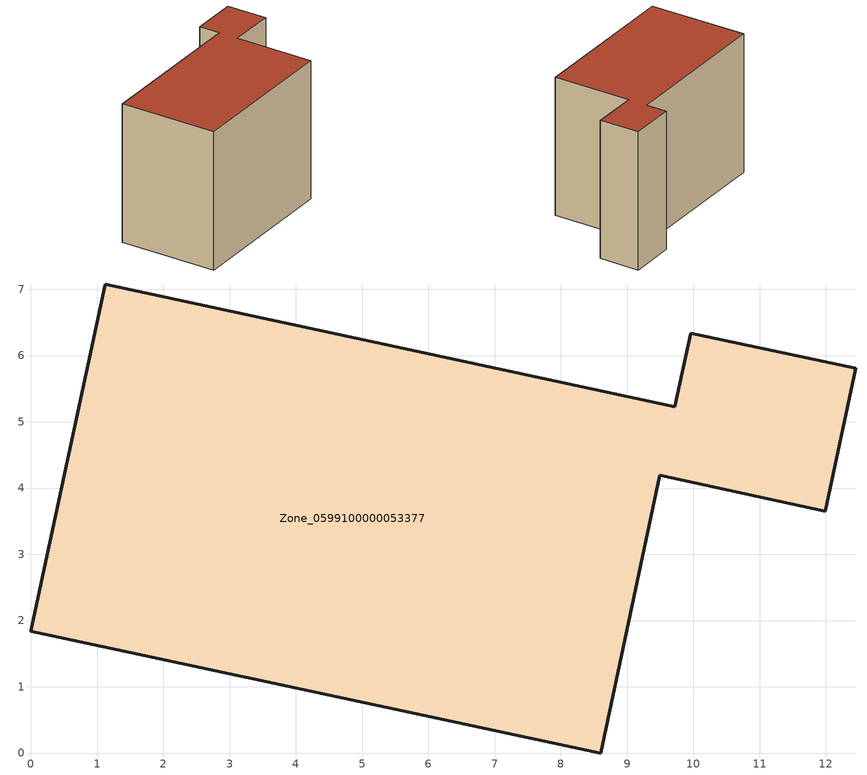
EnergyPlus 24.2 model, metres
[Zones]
Zone_0599100000053377
 floor ground (C_G): 9.96,6.34 12.45,5.81 11.99,3.65 9.49,4.19 8.6,0 0,1.84 1.12,7.08 9.72,5.23 z0
 wall outside (C_F): 1.12,7.08 0,1.84 8.6,0 9.49,4.19 11.99,3.65 12.45,5.81 9.96,6.34 9.72,5.23 1.12,7.08 z0:7.72
 roof outside (C_R): 11.99,3.65 12.45,5.81 9.96,6.34 9.72,5.23 1.12,7.08 0,1.84 8.6,0 9.49,4.19 z7.72
[BUILDING]
Pand.0599100000053377: North Axis=0; Terrain=City; Loads Convergence Tolerance Value=0.04; Temperature Convergence Tolerance Value=0.4; Solar Distribution=FullExterior; Maximum Number of Warmup Days=25; Minimum Number of Warmup Days=1
[Site:Location]
Rotterdam.The.Hague.AP_ZH_NLD Design_Conditions: Latitude=51.96; Longitude=4.45; Time Zone=1; Elevation=-4.5
[SITE:GROUNDTEMPERATURE:BUILDINGSURFACE]
18, 18, 18, 18, 18, 18, 18, 18, 18, 18, 18, 18
[MATERIAL] Thermal Absorptance=0.9; Solar Absorptance=0.7; Visible Absorptance=0.7
Name | Roughness | Thickness | Conductivity | Density | Specific Heat
G.TI.1975-1991 | MediumSmooth | 0.15 | 0.288461 | 540 | 1210
F.TI.1975-1991 | Rough | 0.3 | 0.230769 | 1920 | 840
R.TI.1975-1991 | MediumRough | 0.2 | 0.153846 | 1500 | 1000
[CONSTRUCTION]
C_G: G.TI.1975-1991
C_F: F.TI.1975-1991
C_R: R.TI.1975-1991
[ZONE]
Zone_0599100000053377: Type=1; Multiplier=1; Ceiling Height=Autocalculate; Volume=Autocalculate; Floor Area=autocalculate; Part of Total Floor Area=Yes
[ZONEINFILTRATION:DESIGNFLOWRATE]
Infil_Zone_0599100000053377: Zone or ZoneList or Space or SpaceList=Zone_0599100000053377; Schedule=AlwaysOn; Design Flow Rate Calculation Method=Flow/Area; Flow Rate per Floor Area=0.003; Constant Term Coefficient=1; Temperature Term Coefficient=0; Velocity Term Coefficient=0; Velocity Squared Term Coefficient=0
[HVACTEMPLATE:ZONE:IDEALLOADSAIRSYSTEM]
Zone_0599100000053377: Maximum Heating Supply Air Temperature=50; Minimum Cooling Supply Air Temperature=13; Maximum Heating Supply Air Humidity Ratio=0.0156; Minimum Cooling Supply Air Humidity Ratio=0.0077; Heating Limit=NoLimit; Cooling Limit=NoLimit; Dehumidification Control Type=ConstantSensibleHeatRatio; Cooling Sensible Heat Ratio=0.7; Dehumidification Setpoint=60; Humidification Control Type=None; Humidification Setpoint=30; Outdoor Air Method=None; Outdoor Air Flow Rate per Person=0.00944; Outdoor Air Flow Rate per Zone Floor Area=0; Outdoor Air Flow Rate per Zone=0; Demand Controlled Ventilation Type=None; Outdoor Air Economizer Type=NoEconomizer; Heat Recovery Type=None; Sensible Heat Recovery Effectiveness=0.7; Latent Heat Recovery Effectiveness=0.65
[ZONECONTROL:THERMOSTAT]
ThermostatControl_Zone_0599100000053377: Zone or ZoneList=Zone_0599100000053377; Control Type Schedule=DualSetpointControlType; Control 1=Thermostat_Zone_0599100000053377; Temperature Difference Between Cutout And Setpoint=0
[THERMOSTATSETPOINT:DUALSETPOINT]
Thermostat_Zone_0599100000053377: Heating Setpoint Temperature Schedule=HeatingSetpoint_Zone_0599100000053377; Cooling Setpoint Temperature Schedule=CoolingSetpoint_Zone_0599100000053377
[SCHEDULE:COMPACT]
HeatingSetpoint_Zone_0599100000053377: Through: 12/31, For: AllDays, Until: 24:00, 21
CoolingSetpoint_Zone_0599100000053377: Through: 12/31, For: AllDays, Until: 24:00, 24
DualSetpointControlType: Through: 12/31, For: AllDays, Until: 24:00, 4
AlwaysOn: Through: 12/31, For: AllDays, Until: 24:00, 1
